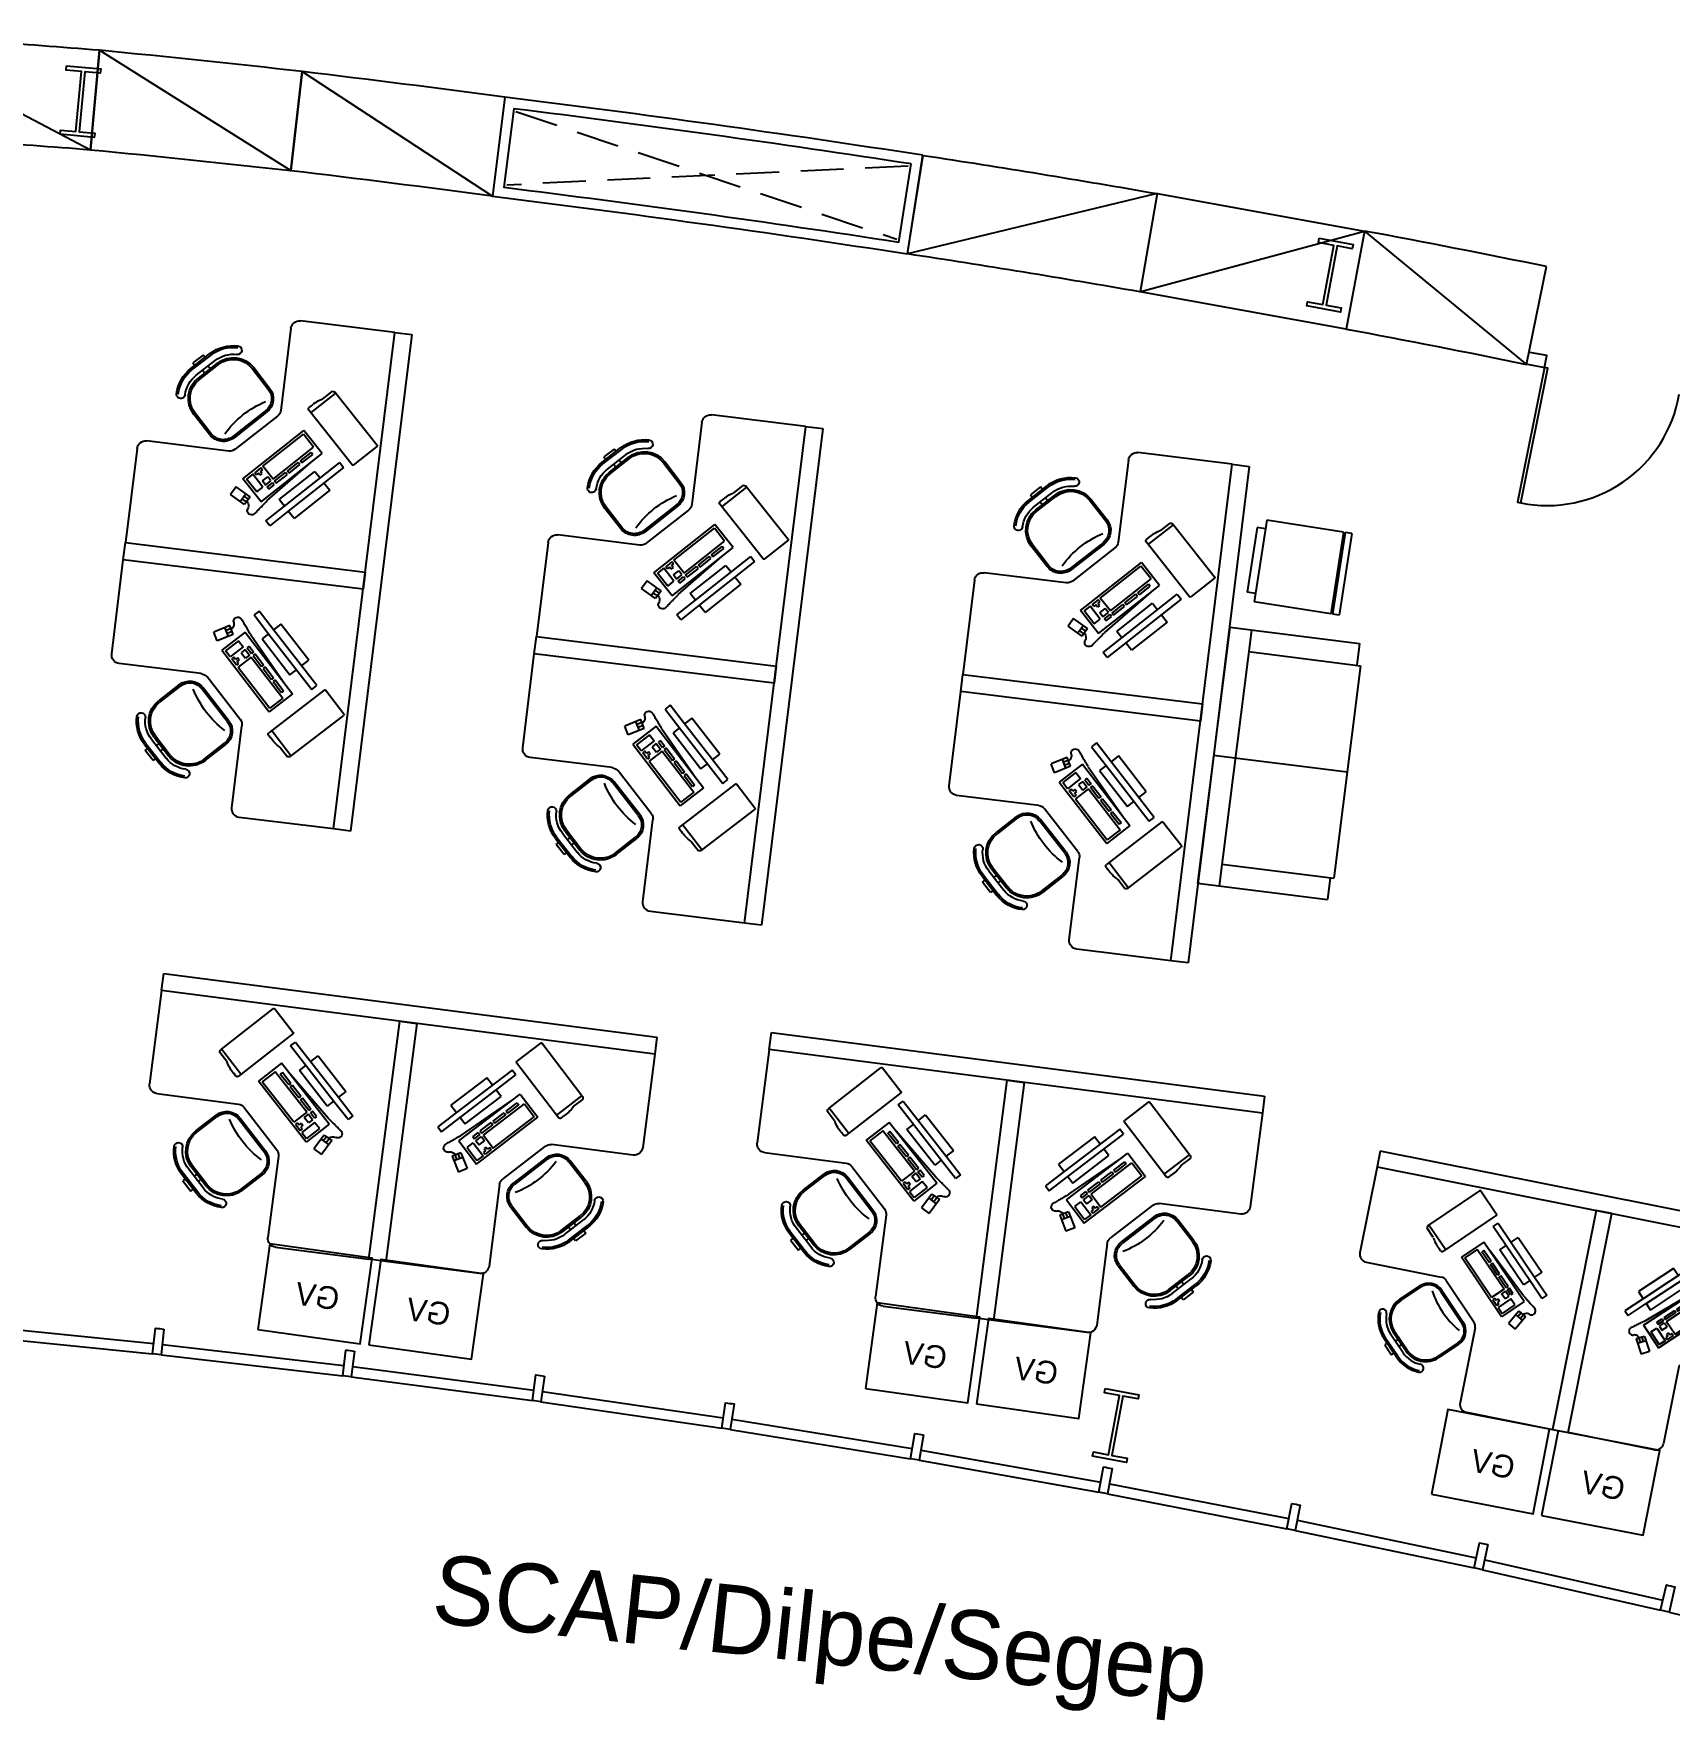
# Model space of a CAD drawing. Header units: millimetres. Extents: x 0 to 86.4, y -30.6 to 19.1.
# Drawn here: x 22.18 to 31.69, y -2.74 to 7.06 of the extents above; entities that cross this region are included whole.
import ezdxf

# ---------------------------------------------------------------- set-up
doc = ezdxf.new("R2010")
doc.units = ezdxf.units.MM
doc.linetypes.add('HIDDEN', pattern=[0.375, 0.25, -0.125])
for name, color, linetype in [('AR-ARMÁRIOS', 2, 'Continuous'), ('AR-DIV', 2, 'Continuous'), ('AR-ESQ', 2, 'Continuous'), ('AR-EST', 4, 'Continuous'), ('AR-MOB', 2, 'Continuous'), ('AR-PISO', 1, 'Continuous'), ('AR-PORTA', 2, 'Continuous'), ('AR-PRJ', 1, 'HIDDEN'), ('AR-TXT', 2, 'Continuous')]:
    doc.layers.add(name, color=color, linetype=linetype)
doc.styles.add('1-125', font='stylu.ttf', dxfattribs={"height": 0.2})

# ---------------------------------------------------------------- blocks, each defined once
blk = doc.blocks.new('estacao de trabalho 290 x 150')
at = {"color": 1}
for p, q in [((-0.6, 1.5), (-0.05, 1.5)), ((0.6, 1.5), (0.05, 1.5)), ((-0.65, 0.9707), (-0.65, 1.45)), ((0.65, 0.9707), (0.65, 1.45)), ((-1.0907, 1.2397), (-1.1897, 1.1407)), ((-1.0412, 1.1902), (-1.1402, 1.0912)), ((-1.0812, 1.1643), (-1.0954, 1.1784)), ((-0.7371, 1.0841), (-0.8432, 1.1902)), ((0.7371, 1.0841), (0.8432, 1.1902)), ((1.0412, 1.1902), (1.1402, 1.0912)), ((1.0812, 1.1643), (1.0954, 1.1784)), ((1.0907, 1.2397), (1.1897, 1.1407)), ((-1.1095, 1.136), (-1.1237, 1.1501)), ((1.1095, 1.136), (1.1237, 1.1501)), ((-1.1402, 0.8932), (-1.0341, 0.7871)), ((-0.9068, 0.7871), (-0.7371, 0.9568)), ((-0.8854, 0.7146), (-0.6646, 0.9354)), ((0.8854, 0.7146), (0.6646, 0.9354)), ((0.9068, 0.7871), (0.7371, 0.9568)), ((1.1402, 0.8932), (1.0341, 0.7871)), ((-0.5757, 0.7742), (-0.5437, 0.8059)), ((-0.5757, 0.7742), (-0.5437, 0.8059)), ((-0.5757, 0.7742), (-0.5437, 0.8059)), ((-0.5757, 0.7742), (-0.5437, 0.8059)), ((-0.5438, 0.7846), (-0.5331, 0.7952)), ((-0.5438, 0.7846), (-0.5331, 0.7952)), ((-0.5438, 0.7846), (-0.5331, 0.7952)), ((-0.5438, 0.7846), (-0.5331, 0.7952)), ((-0.5332, 0.774), (-0.5438, 0.7846)), ((-0.5332, 0.774), (-0.5438, 0.7846)), ((-0.5332, 0.774), (-0.5438, 0.7846)), ((-0.5332, 0.774), (-0.5438, 0.7846)), ((-0.5331, 0.7952), (-0.5437, 0.8059)), ((-0.5331, 0.7952), (-0.5437, 0.8059)), ((-0.5331, 0.7952), (-0.5437, 0.8059)), ((-0.5331, 0.7952), (-0.5437, 0.8059)), ((-0.533, 0.8164), (-0.501, 0.8481)), ((-0.533, 0.8164), (-0.501, 0.8481)), ((-0.533, 0.8164), (-0.501, 0.8481)), ((-0.533, 0.8164), (-0.501, 0.8481)), ((-0.4662, 0.7489), (-0.533, 0.8164)), ((-0.4662, 0.7489), (-0.533, 0.8164)), ((-0.4662, 0.7489), (-0.533, 0.8164)), ((-0.4662, 0.7489), (-0.533, 0.8164)), ((-0.4342, 0.7805), (-0.501, 0.8481)), ((-0.4342, 0.7805), (-0.501, 0.8481)), ((-0.4342, 0.7805), (-0.501, 0.8481)), ((-0.4342, 0.7805), (-0.501, 0.8481)), ((0.4342, 0.7805), (0.501, 0.8481)), ((0.4342, 0.7805), (0.501, 0.8481)), ((0.4342, 0.7805), (0.501, 0.8481)), ((0.4342, 0.7805), (0.501, 0.8481)), ((0.4662, 0.7489), (0.533, 0.8164)), ((0.4662, 0.7489), (0.533, 0.8164)), ((0.4662, 0.7489), (0.533, 0.8164)), ((0.4662, 0.7489), (0.533, 0.8164)), ((0.533, 0.8164), (0.501, 0.8481)), ((0.533, 0.8164), (0.501, 0.8481)), ((0.533, 0.8164), (0.501, 0.8481)), ((0.533, 0.8164), (0.501, 0.8481)), ((0.5331, 0.7952), (0.5437, 0.8059)), ((0.5331, 0.7952), (0.5437, 0.8059)), ((0.5331, 0.7952), (0.5437, 0.8059)), ((0.5331, 0.7952), (0.5437, 0.8059)), ((0.5438, 0.7846), (0.5331, 0.7952)), ((0.5438, 0.7846), (0.5331, 0.7952)), ((0.5438, 0.7846), (0.5331, 0.7952)), ((0.5438, 0.7846), (0.5331, 0.7952)), ((0.5332, 0.774), (0.5438, 0.7846)), ((0.5332, 0.774), (0.5438, 0.7846)), ((0.5332, 0.774), (0.5438, 0.7846)), ((0.5332, 0.774), (0.5438, 0.7846)), ((0.5757, 0.7742), (0.5437, 0.8059)), ((0.5757, 0.7742), (0.5437, 0.8059)), ((0.5757, 0.7742), (0.5437, 0.8059)), ((0.5757, 0.7742), (0.5437, 0.8059)), ((-1.4, 0.7), (-0.9207, 0.7)), ((-0.5863, 0.7637), (-0.7996, 0.5527)), ((-0.5863, 0.7637), (-0.7996, 0.5527)), ((-0.5863, 0.7637), (-0.7996, 0.5527)), ((-0.5863, 0.7637), (-0.7996, 0.5527)), ((-0.5195, 0.6961), (-0.7328, 0.4851)), ((-0.5195, 0.6961), (-0.7328, 0.4851)), ((-0.5195, 0.6961), (-0.7328, 0.4851)), ((-0.5195, 0.6961), (-0.7328, 0.4851)), ((-0.3919, 0.7138), (-0.6551, 0.4776)), ((-0.3919, 0.7138), (-0.6551, 0.4776)), ((-0.3919, 0.7138), (-0.6551, 0.4776)), ((-0.3919, 0.7138), (-0.6551, 0.4776)), ((-0.5195, 0.6961), (-0.5863, 0.7637)), ((-0.5195, 0.6961), (-0.5863, 0.7637)), ((-0.5195, 0.6961), (-0.5863, 0.7637)), ((-0.5195, 0.6961), (-0.5863, 0.7637)), ((-0.5651, 0.7635), (-0.5757, 0.7742)), ((-0.5651, 0.7635), (-0.5757, 0.7742)), ((-0.5651, 0.7635), (-0.5757, 0.7742)), ((-0.5651, 0.7635), (-0.5757, 0.7742)), ((-0.509, 0.6855), (-0.5658, 0.6292)), ((-0.509, 0.6855), (-0.5658, 0.6292)), ((-0.509, 0.6855), (-0.5658, 0.6292)), ((-0.509, 0.6855), (-0.5658, 0.6292)), ((-0.5651, 0.7635), (-0.5544, 0.7741)), ((-0.5651, 0.7635), (-0.5544, 0.7741)), ((-0.5651, 0.7635), (-0.5544, 0.7741)), ((-0.5651, 0.7635), (-0.5544, 0.7741)), ((-0.5439, 0.7634), (-0.5544, 0.7741)), ((-0.5439, 0.7634), (-0.5544, 0.7741)), ((-0.5439, 0.7634), (-0.5544, 0.7741)), ((-0.5439, 0.7634), (-0.5544, 0.7741)), ((-0.5439, 0.7634), (-0.5332, 0.774)), ((-0.5439, 0.7634), (-0.5332, 0.774)), ((-0.5439, 0.7634), (-0.5332, 0.774)), ((-0.5439, 0.7634), (-0.5332, 0.774)), ((-0.5015, 0.7561), (-0.5299, 0.728)), ((-0.5015, 0.7561), (-0.5299, 0.728)), ((-0.5015, 0.7561), (-0.5299, 0.728)), ((-0.5015, 0.7561), (-0.5299, 0.728)), ((-0.5088, 0.7067), (-0.5299, 0.728)), ((-0.5088, 0.7067), (-0.5299, 0.728)), ((-0.5088, 0.7067), (-0.5299, 0.728)), ((-0.5088, 0.7067), (-0.5299, 0.728)), ((-0.4984, 0.6748), (-0.509, 0.6855)), ((-0.4984, 0.6748), (-0.509, 0.6855)), ((-0.4984, 0.6748), (-0.509, 0.6855)), ((-0.4984, 0.6748), (-0.509, 0.6855)), ((-0.4804, 0.7348), (-0.5088, 0.7067)), ((-0.4804, 0.7348), (-0.5088, 0.7067)), ((-0.4804, 0.7348), (-0.5088, 0.7067)), ((-0.4804, 0.7348), (-0.5088, 0.7067)), ((-0.4804, 0.7348), (-0.5015, 0.7561)), ((-0.4804, 0.7348), (-0.5015, 0.7561)), ((-0.4804, 0.7348), (-0.5015, 0.7561)), ((-0.4804, 0.7348), (-0.5015, 0.7561)), ((-0.4699, 0.7241), (-0.4983, 0.696)), ((-0.4699, 0.7241), (-0.4983, 0.696)), ((-0.4699, 0.7241), (-0.4983, 0.696)), ((-0.4699, 0.7241), (-0.4983, 0.696)), ((-0.4877, 0.6853), (-0.4983, 0.696)), ((-0.4877, 0.6853), (-0.4983, 0.696)), ((-0.4877, 0.6853), (-0.4983, 0.696)), ((-0.4877, 0.6853), (-0.4983, 0.696)), ((-0.4593, 0.7135), (-0.4877, 0.6853)), ((-0.4593, 0.7135), (-0.4877, 0.6853)), ((-0.4593, 0.7135), (-0.4877, 0.6853)), ((-0.4593, 0.7135), (-0.4877, 0.6853)), ((-0.4593, 0.7135), (-0.4699, 0.7241)), ((-0.4593, 0.7135), (-0.4699, 0.7241)), ((-0.4593, 0.7135), (-0.4699, 0.7241)), ((-0.4593, 0.7135), (-0.4699, 0.7241)), ((-0.4342, 0.7805), (-0.4662, 0.7489)), ((-0.4342, 0.7805), (-0.4662, 0.7489)), ((-0.4342, 0.7805), (-0.4662, 0.7489)), ((-0.4342, 0.7805), (-0.4662, 0.7489)), ((0.3919, 0.7138), (0.6551, 0.4776)), ((0.3919, 0.7138), (0.6551, 0.4776)), ((0.3919, 0.7138), (0.6551, 0.4776)), ((0.3919, 0.7138), (0.6551, 0.4776)), ((0.4342, 0.7805), (0.4662, 0.7489)), ((0.4342, 0.7805), (0.4662, 0.7489)), ((0.4342, 0.7805), (0.4662, 0.7489)), ((0.4342, 0.7805), (0.4662, 0.7489)), ((0.4593, 0.7135), (0.4699, 0.7241)), ((0.4593, 0.7135), (0.4699, 0.7241)), ((0.4593, 0.7135), (0.4699, 0.7241)), ((0.4593, 0.7135), (0.4699, 0.7241)), ((0.4593, 0.7135), (0.4877, 0.6853)), ((0.4593, 0.7135), (0.4877, 0.6853)), ((0.4593, 0.7135), (0.4877, 0.6853)), ((0.4593, 0.7135), (0.4877, 0.6853)), ((0.4699, 0.7241), (0.4983, 0.696)), ((0.4699, 0.7241), (0.4983, 0.696)), ((0.4699, 0.7241), (0.4983, 0.696)), ((0.4699, 0.7241), (0.4983, 0.696)), ((0.4804, 0.7348), (0.5015, 0.7561)), ((0.4804, 0.7348), (0.5015, 0.7561)), ((0.4804, 0.7348), (0.5015, 0.7561)), ((0.4804, 0.7348), (0.5015, 0.7561)), ((0.4804, 0.7348), (0.5088, 0.7067)), ((0.4804, 0.7348), (0.5088, 0.7067)), ((0.4804, 0.7348), (0.5088, 0.7067)), ((0.4804, 0.7348), (0.5088, 0.7067)), ((0.4877, 0.6853), (0.4983, 0.696)), ((0.4877, 0.6853), (0.4983, 0.696)), ((0.4877, 0.6853), (0.4983, 0.696)), ((0.4877, 0.6853), (0.4983, 0.696)), ((0.4984, 0.6748), (0.509, 0.6855)), ((0.4984, 0.6748), (0.509, 0.6855)), ((0.4984, 0.6748), (0.509, 0.6855)), ((0.4984, 0.6748), (0.509, 0.6855)), ((0.5015, 0.7561), (0.5299, 0.728)), ((0.5015, 0.7561), (0.5299, 0.728)), ((0.5015, 0.7561), (0.5299, 0.728)), ((0.5015, 0.7561), (0.5299, 0.728)), ((0.5088, 0.7067), (0.5299, 0.728)), ((0.5088, 0.7067), (0.5299, 0.728)), ((0.5088, 0.7067), (0.5299, 0.728)), ((0.5088, 0.7067), (0.5299, 0.728)), ((0.509, 0.6855), (0.5658, 0.6292)), ((0.509, 0.6855), (0.5658, 0.6292)), ((0.509, 0.6855), (0.5658, 0.6292)), ((0.509, 0.6855), (0.5658, 0.6292)), ((0.5195, 0.6961), (0.5863, 0.7637)), ((0.5195, 0.6961), (0.5863, 0.7637)), ((0.5195, 0.6961), (0.5863, 0.7637)), ((0.5195, 0.6961), (0.5863, 0.7637)), ((0.5195, 0.6961), (0.7328, 0.4851)), ((0.5195, 0.6961), (0.7328, 0.4851)), ((0.5195, 0.6961), (0.7328, 0.4851)), ((0.5195, 0.6961), (0.7328, 0.4851)), ((0.5439, 0.7634), (0.5332, 0.774)), ((0.5439, 0.7634), (0.5332, 0.774)), ((0.5439, 0.7634), (0.5332, 0.774)), ((0.5439, 0.7634), (0.5332, 0.774)), ((0.5439, 0.7634), (0.5544, 0.7741)), ((0.5439, 0.7634), (0.5544, 0.7741)), ((0.5439, 0.7634), (0.5544, 0.7741)), ((0.5439, 0.7634), (0.5544, 0.7741)), ((0.5651, 0.7635), (0.5544, 0.7741)), ((0.5651, 0.7635), (0.5544, 0.7741)), ((0.5651, 0.7635), (0.5544, 0.7741)), ((0.5651, 0.7635), (0.5544, 0.7741)), ((0.5651, 0.7635), (0.5757, 0.7742)), ((0.5651, 0.7635), (0.5757, 0.7742)), ((0.5651, 0.7635), (0.5757, 0.7742)), ((0.5651, 0.7635), (0.5757, 0.7742)), ((0.5863, 0.7637), (0.7996, 0.5527)), ((0.5863, 0.7637), (0.7996, 0.5527)), ((0.5863, 0.7637), (0.7996, 0.5527)), ((0.5863, 0.7637), (0.7996, 0.5527)), ((1.4, 0.7), (0.9207, 0.7)), ((-1.45, 0.1), (-1.45, 0.65)), ((-0.5765, 0.6186), (-0.6334, 0.5624)), ((-0.5765, 0.6186), (-0.6334, 0.5624)), ((-0.5765, 0.6186), (-0.6334, 0.5624)), ((-0.5765, 0.6186), (-0.6334, 0.5624)), ((-0.5659, 0.608), (-0.6228, 0.5517)), ((-0.5659, 0.608), (-0.6228, 0.5517)), ((-0.5659, 0.608), (-0.6228, 0.5517)), ((-0.5659, 0.608), (-0.6228, 0.5517)), ((-0.4061, 0.6457), (-0.5935, 0.4602)), ((-0.5659, 0.608), (-0.5765, 0.6186)), ((-0.5659, 0.608), (-0.5765, 0.6186)), ((-0.5659, 0.608), (-0.5765, 0.6186)), ((-0.5659, 0.608), (-0.5765, 0.6186)), ((-0.5553, 0.6185), (-0.5658, 0.6292)), ((-0.5553, 0.6185), (-0.5658, 0.6292)), ((-0.5553, 0.6185), (-0.5658, 0.6292)), ((-0.5553, 0.6185), (-0.5658, 0.6292)), ((-0.4984, 0.6748), (-0.5553, 0.6185)), ((-0.4984, 0.6748), (-0.5553, 0.6185)), ((-0.4984, 0.6748), (-0.5553, 0.6185)), ((-0.4984, 0.6748), (-0.5553, 0.6185)), ((-0.3724, 0.6116), (-0.4061, 0.6457)), ((0.3724, 0.6116), (0.4061, 0.6457)), ((0.4061, 0.6457), (0.5935, 0.4602)), ((0.4984, 0.6748), (0.5553, 0.6185)), ((0.4984, 0.6748), (0.5553, 0.6185)), ((0.4984, 0.6748), (0.5553, 0.6185)), ((0.4984, 0.6748), (0.5553, 0.6185)), ((0.5553, 0.6185), (0.5658, 0.6292)), ((0.5553, 0.6185), (0.5658, 0.6292)), ((0.5553, 0.6185), (0.5658, 0.6292)), ((0.5553, 0.6185), (0.5658, 0.6292)), ((0.5659, 0.608), (0.5765, 0.6186)), ((0.5659, 0.608), (0.5765, 0.6186)), ((0.5659, 0.608), (0.5765, 0.6186)), ((0.5659, 0.608), (0.5765, 0.6186)), ((0.5659, 0.608), (0.6228, 0.5517)), ((0.5659, 0.608), (0.6228, 0.5517)), ((0.5659, 0.608), (0.6228, 0.5517)), ((0.5659, 0.608), (0.6228, 0.5517)), ((0.5765, 0.6186), (0.6334, 0.5624)), ((0.5765, 0.6186), (0.6334, 0.5624)), ((0.5765, 0.6186), (0.6334, 0.5624)), ((0.5765, 0.6186), (0.6334, 0.5624)), ((1.45, 0.1), (1.45, 0.65)), ((-0.7328, 0.4851), (-0.7996, 0.5527)), ((-0.7328, 0.4851), (-0.7996, 0.5527)), ((-0.7328, 0.4851), (-0.7996, 0.5527)), ((-0.7328, 0.4851), (-0.7996, 0.5527)), ((-0.644, 0.5518), (-0.7009, 0.4956)), ((-0.644, 0.5518), (-0.7009, 0.4956)), ((-0.644, 0.5518), (-0.7009, 0.4956)), ((-0.644, 0.5518), (-0.7009, 0.4956)), ((-0.6903, 0.4849), (-0.7009, 0.4956)), ((-0.6903, 0.4849), (-0.7009, 0.4956)), ((-0.6903, 0.4849), (-0.7009, 0.4956)), ((-0.6903, 0.4849), (-0.7009, 0.4956)), ((-0.6335, 0.5412), (-0.6903, 0.4849)), ((-0.6335, 0.5412), (-0.6903, 0.4849)), ((-0.6335, 0.5412), (-0.6903, 0.4849)), ((-0.6335, 0.5412), (-0.6903, 0.4849)), ((-0.6335, 0.5412), (-0.644, 0.5518)), ((-0.6335, 0.5412), (-0.644, 0.5518)), ((-0.6335, 0.5412), (-0.644, 0.5518)), ((-0.6335, 0.5412), (-0.644, 0.5518)), ((-0.6228, 0.5517), (-0.6334, 0.5624)), ((-0.6228, 0.5517), (-0.6334, 0.5624)), ((-0.6228, 0.5517), (-0.6334, 0.5624)), ((-0.6228, 0.5517), (-0.6334, 0.5624)), ((-0.4963, 0.362), (-0.3089, 0.5474)), ((-0.3089, 0.5474), (-0.3469, 0.5858)), ((0.3089, 0.5474), (0.3469, 0.5858)), ((0.4963, 0.362), (0.3089, 0.5474)), ((0.6228, 0.5517), (0.6334, 0.5624)), ((0.6228, 0.5517), (0.6334, 0.5624)), ((0.6228, 0.5517), (0.6334, 0.5624)), ((0.6228, 0.5517), (0.6334, 0.5624)), ((0.6335, 0.5412), (0.644, 0.5518)), ((0.6335, 0.5412), (0.644, 0.5518)), ((0.6335, 0.5412), (0.644, 0.5518)), ((0.6335, 0.5412), (0.644, 0.5518)), ((0.6335, 0.5412), (0.6903, 0.4849)), ((0.6335, 0.5412), (0.6903, 0.4849)), ((0.6335, 0.5412), (0.6903, 0.4849)), ((0.6335, 0.5412), (0.6903, 0.4849)), ((0.644, 0.5518), (0.7009, 0.4956)), ((0.644, 0.5518), (0.7009, 0.4956)), ((0.644, 0.5518), (0.7009, 0.4956)), ((0.644, 0.5518), (0.7009, 0.4956)), ((0.6903, 0.4849), (0.7009, 0.4956)), ((0.6903, 0.4849), (0.7009, 0.4956)), ((0.6903, 0.4849), (0.7009, 0.4956)), ((0.6903, 0.4849), (0.7009, 0.4956)), ((0.7328, 0.4851), (0.7996, 0.5527)), ((0.7328, 0.4851), (0.7996, 0.5527)), ((0.7328, 0.4851), (0.7996, 0.5527)), ((0.7328, 0.4851), (0.7996, 0.5527)), ((-0.5935, 0.4602), (-0.5598, 0.4262)), ((-0.5342, 0.4004), (-0.4963, 0.362)), ((0.5342, 0.4004), (0.4963, 0.362)), ((0.5935, 0.4602), (0.5598, 0.4262))]:
    blk.add_line(p, q, dxfattribs=at)
at = {"color": 2}
for p, q in [((0.05, 1.5), (-0.05, 1.5)), ((-0.05, 1.5), (-0.05, 0.1)), ((0.05, 0.1), (0.05, 1.5)), ((-1.0978, 1.2468), (-1.1968, 1.1478)), ((-1.184, 1.1862), (-1.1313, 1.239)), ((-1.1711, 1.1734), (-1.184, 1.1862)), ((-1.0624, 1.2114), (-1.1614, 1.1124)), ((-1.0483, 1.1973), (-1.1473, 1.0983)), ((-1.1313, 1.239), (-1.1184, 1.2261)), ((-0.7301, 1.0912), (-0.8361, 1.1973)), ((0.7301, 1.0912), (0.8361, 1.1973)), ((1.0483, 1.1973), (1.1473, 1.0983)), ((1.0624, 1.2114), (1.1614, 1.1124)), ((1.0978, 1.2468), (1.1968, 1.1478)), ((1.1313, 1.239), (1.1184, 1.2261)), ((1.184, 1.1862), (1.1313, 1.239)), ((1.1711, 1.1734), (1.184, 1.1862)), ((-1.1473, 0.8861), (-1.0412, 0.7801)), ((-0.8998, 0.7801), (-0.7301, 0.9498)), ((-0.4502, 0.9025), (-0.402, 0.929)), ((-0.4502, 0.9025), (-0.402, 0.929)), ((-0.4502, 0.9025), (-0.402, 0.929)), ((-0.4502, 0.9025), (-0.402, 0.929)), ((-0.4021, 0.8149), (-0.4502, 0.9025)), ((-0.4021, 0.8149), (-0.4502, 0.9025)), ((-0.4021, 0.8149), (-0.4502, 0.9025)), ((-0.4021, 0.8149), (-0.4502, 0.9025)), ((-0.3538, 0.8413), (-0.402, 0.929)), ((-0.3538, 0.8413), (-0.402, 0.929)), ((-0.3538, 0.8413), (-0.402, 0.929)), ((-0.3538, 0.8413), (-0.402, 0.929)), ((0.3538, 0.8413), (0.402, 0.929)), ((0.3538, 0.8413), (0.402, 0.929)), ((0.3538, 0.8413), (0.402, 0.929)), ((0.3538, 0.8413), (0.402, 0.929)), ((0.4502, 0.9025), (0.402, 0.929)), ((0.4502, 0.9025), (0.402, 0.929)), ((0.4502, 0.9025), (0.402, 0.929)), ((0.4502, 0.9025), (0.402, 0.929)), ((0.4021, 0.8149), (0.4502, 0.9025)), ((0.4021, 0.8149), (0.4502, 0.9025)), ((0.4021, 0.8149), (0.4502, 0.9025)), ((0.4021, 0.8149), (0.4502, 0.9025)), ((0.8998, 0.7801), (0.7301, 0.9498)), ((1.1473, 0.8861), (1.0412, 0.7801)), ((-0.5009, 0.8693), (-0.8208, 0.5528)), ((-0.5009, 0.8693), (-0.8208, 0.5528)), ((-0.5009, 0.8693), (-0.8208, 0.5528)), ((-0.5009, 0.8693), (-0.8208, 0.5528)), ((-0.3813, 0.7484), (-0.5009, 0.8693)), ((-0.3813, 0.7484), (-0.5009, 0.8693)), ((-0.3813, 0.7484), (-0.5009, 0.8693)), ((-0.3813, 0.7484), (-0.5009, 0.8693)), ((-0.4165, 0.8412), (-0.3683, 0.8676)), ((-0.4165, 0.8412), (-0.3683, 0.8676)), ((-0.4165, 0.8412), (-0.3683, 0.8676)), ((-0.4165, 0.8412), (-0.3683, 0.8676)), ((-0.4021, 0.8149), (-0.3538, 0.8413)), ((-0.4021, 0.8149), (-0.3538, 0.8413)), ((-0.4021, 0.8149), (-0.3538, 0.8413)), ((-0.4021, 0.8149), (-0.3538, 0.8413)), ((-0.3863, 0.8235), (-0.4007, 0.8498)), ((-0.3863, 0.8235), (-0.4007, 0.8498)), ((-0.3863, 0.8235), (-0.4007, 0.8498)), ((-0.3863, 0.8235), (-0.4007, 0.8498)), ((-0.3696, 0.8327), (-0.3841, 0.859)), ((-0.3696, 0.8327), (-0.3841, 0.859)), ((-0.3696, 0.8327), (-0.3841, 0.859)), ((-0.3696, 0.8327), (-0.3841, 0.859)), ((0.4021, 0.8149), (0.3538, 0.8413)), ((0.4021, 0.8149), (0.3538, 0.8413)), ((0.4021, 0.8149), (0.3538, 0.8413)), ((0.4021, 0.8149), (0.3538, 0.8413)), ((0.4165, 0.8412), (0.3683, 0.8676)), ((0.4165, 0.8412), (0.3683, 0.8676)), ((0.4165, 0.8412), (0.3683, 0.8676)), ((0.4165, 0.8412), (0.3683, 0.8676)), ((0.3696, 0.8327), (0.3841, 0.859)), ((0.3696, 0.8327), (0.3841, 0.859)), ((0.3696, 0.8327), (0.3841, 0.859)), ((0.3696, 0.8327), (0.3841, 0.859)), ((0.3813, 0.7484), (0.5009, 0.8693)), ((0.3813, 0.7484), (0.5009, 0.8693)), ((0.3813, 0.7484), (0.5009, 0.8693)), ((0.3813, 0.7484), (0.5009, 0.8693)), ((0.3863, 0.8235), (0.4007, 0.8498)), ((0.3863, 0.8235), (0.4007, 0.8498)), ((0.3863, 0.8235), (0.4007, 0.8498)), ((0.3863, 0.8235), (0.4007, 0.8498)), ((0.5009, 0.8693), (0.8208, 0.5528)), ((0.5009, 0.8693), (0.8208, 0.5528)), ((0.5009, 0.8693), (0.8208, 0.5528)), ((0.5009, 0.8693), (0.8208, 0.5528)), ((-0.3813, 0.7484), (-0.7012, 0.4319)), ((-0.3813, 0.7484), (-0.7012, 0.4319)), ((-0.3813, 0.7484), (-0.7012, 0.4319)), ((-0.3813, 0.7484), (-0.7012, 0.4319)), ((-0.2752, 0.7078), (-0.3724, 0.6116)), ((-0.2496, 0.6819), (-0.2752, 0.7078)), ((0.2496, 0.6819), (0.2752, 0.7078)), ((0.2752, 0.7078), (0.3724, 0.6116)), ((0.3813, 0.7484), (0.7012, 0.4319)), ((0.3813, 0.7484), (0.7012, 0.4319)), ((0.3813, 0.7484), (0.7012, 0.4319)), ((0.3813, 0.7484), (0.7012, 0.4319)), ((-0.3724, 0.6116), (-0.6629, 0.3242)), ((-0.3469, 0.5858), (-0.2496, 0.6819)), ((0.3469, 0.5858), (0.2496, 0.6819)), ((0.3724, 0.6116), (0.6629, 0.3242)), ((-0.9282, 0.5254), (-1.0597, 0.3953)), ((-0.9564, 0.5397), (-0.9691, 0.5271)), ((-0.6574, 0.2517), (-0.9422, 0.5396)), ((-0.7012, 0.4319), (-0.8208, 0.5528)), ((-0.7012, 0.4319), (-0.8208, 0.5528)), ((-0.7012, 0.4319), (-0.8208, 0.5528)), ((-0.7012, 0.4319), (-0.8208, 0.5528)), ((-0.6373, 0.2984), (-0.3469, 0.5858)), ((0.6373, 0.2984), (0.3469, 0.5858)), ((0.6574, 0.2517), (0.9422, 0.5396)), ((0.7012, 0.4319), (0.8208, 0.5528)), ((0.7012, 0.4319), (0.8208, 0.5528)), ((0.7012, 0.4319), (0.8208, 0.5528)), ((0.7012, 0.4319), (0.8208, 0.5528)), ((0.9282, 0.5254), (1.0597, 0.3953)), ((0.9564, 0.5397), (0.9691, 0.5271)), ((-1.0206, 0.462), (-1.0673, 0.4157)), ((-1.0597, 0.3953), (-0.7889, 0.1216)), ((1.0597, 0.3953), (0.7889, 0.1216)), ((1.0206, 0.462), (1.0673, 0.4157)), ((-0.6629, 0.3242), (-0.6373, 0.2984)), ((0.6629, 0.3242), (0.6373, 0.2984)), ((-0.7818, 0.1215), (-0.6574, 0.2446)), ((0.7818, 0.1215), (0.6574, 0.2446)), ((1.45, 0.1), (-1.45, 0.1)), ((-1.45, 0.1), (-1.45, 0)), ((1.45, 0), (1.45, 0.1)), ((-1.45, 0), (1.45, 0))]:
    blk.add_line(p, q, dxfattribs=at)
blk.add_line((-0.05, 0.1), (0.05, 0.1))
at = {"color": 1}
for centre, radius, start, end in [((-0.6, 1.45), 0.05, 90, 180), ((0.6, 1.45), 0.05, 0, 90), ((-0.9422, 1.0912), 0.21, 90, 135), ((0.9422, 1.0912), 0.21, 45, 90), ((-0.9422, 1.0912), 0.14, 45, 135), ((0.9422, 1.0912), 0.14, 45, 135), ((-1.0412, 0.9922), 0.21, 135, 180), ((-1.0412, 0.9922), 0.14, 135, 225), ((-0.8008, 1.0205), 0.09, 315, 45), ((0.8008, 1.0205), 0.09, 135, 225), ((1.0412, 0.9922), 0.14, 315, 45), ((1.0412, 0.9922), 0.21, 360, 45), ((-0.4799, 0.52), 0.5534, 118.69112, 150.24909), ((0.4799, 0.52), 0.5534, 29.75091, 61.30888), ((-0.7, 0.9707), 0.05, 315, 0), ((0.7, 0.9707), 0.05, 180, 225), ((-0.9705, 0.8508), 0.09, 225, 315), ((-0.3379, 0.8725), 0.0556, 229.50324, 243.8084), ((-0.3379, 0.8725), 0.0556, 229.50324, 243.8084), ((-0.3379, 0.8725), 0.0556, 229.50324, 243.8084), ((-0.3379, 0.8725), 0.0556, 229.50324, 243.8084), ((-0.3422, 0.8639), 0.046, 243.8084, 266.69108), ((-0.3422, 0.8639), 0.046, 243.8084, 266.69108), ((-0.3422, 0.8639), 0.046, 243.8084, 266.69108), ((-0.3422, 0.8639), 0.046, 243.8084, 266.69108), ((-0.343, 0.8487), 0.0308, 266.69108, 293.11562), ((-0.343, 0.8487), 0.0308, 266.69108, 293.11562), ((-0.343, 0.8487), 0.0308, 266.69108, 293.11562), ((-0.343, 0.8487), 0.0308, 266.69108, 293.11562), ((-0.3231, 0.8019), 0.0201, 80.28695, 113.11562), ((-0.3231, 0.8019), 0.0201, 80.28695, 113.11562), ((-0.3231, 0.8019), 0.0201, 80.28695, 113.11562), ((-0.3231, 0.8019), 0.0201, 80.28695, 113.11562), ((-0.3243, 0.7944), 0.0277, 47.56113, 80.28695), ((-0.3243, 0.7944), 0.0277, 47.56113, 80.28695), ((-0.3243, 0.7944), 0.0277, 47.56113, 80.28695), ((-0.3243, 0.7944), 0.0277, 47.56113, 80.28695), ((-0.3215, 0.7945), 0.0218, 307.25889, 341.2358), ((-0.3215, 0.7945), 0.0218, 307.25889, 341.2358), ((-0.3215, 0.7945), 0.0218, 307.25889, 341.2358), ((-0.3215, 0.7945), 0.0218, 307.25889, 341.2358), ((-0.3189, 0.8004), 0.0197, 8.502, 47.56113), ((-0.3189, 0.8004), 0.0197, 8.502, 47.56113), ((-0.3189, 0.8004), 0.0197, 8.502, 47.56113), ((-0.3189, 0.8004), 0.0197, 8.502, 47.56113), ((-0.3326, 0.7983), 0.0335, 341.2358, 8.502), ((-0.3326, 0.7983), 0.0335, 341.2358, 8.502), ((-0.3326, 0.7983), 0.0335, 341.2358, 8.502), ((-0.3326, 0.7983), 0.0335, 341.2358, 8.502), ((0.3326, 0.7983), 0.0335, 171.498, 198.7642), ((0.3326, 0.7983), 0.0335, 171.498, 198.7642), ((0.3326, 0.7983), 0.0335, 171.498, 198.7642), ((0.3326, 0.7983), 0.0335, 171.498, 198.7642), ((0.3189, 0.8004), 0.0197, 132.43887, 171.498), ((0.3189, 0.8004), 0.0197, 132.43887, 171.498), ((0.3189, 0.8004), 0.0197, 132.43887, 171.498), ((0.3189, 0.8004), 0.0197, 132.43887, 171.498), ((0.3215, 0.7945), 0.0218, 198.7642, 232.74111), ((0.3215, 0.7945), 0.0218, 198.7642, 232.74111), ((0.3215, 0.7945), 0.0218, 198.7642, 232.74111), ((0.3215, 0.7945), 0.0218, 198.7642, 232.74111), ((0.3243, 0.7944), 0.0277, 99.71305, 132.43887), ((0.3243, 0.7944), 0.0277, 99.71305, 132.43887), ((0.3243, 0.7944), 0.0277, 99.71305, 132.43887), ((0.3243, 0.7944), 0.0277, 99.71305, 132.43887), ((0.3231, 0.8019), 0.0201, 66.88438, 99.71305), ((0.3231, 0.8019), 0.0201, 66.88438, 99.71305), ((0.3231, 0.8019), 0.0201, 66.88438, 99.71305), ((0.3231, 0.8019), 0.0201, 66.88438, 99.71305), ((0.343, 0.8487), 0.0308, 246.88438, 273.30892), ((0.343, 0.8487), 0.0308, 246.88438, 273.30892), ((0.343, 0.8487), 0.0308, 246.88438, 273.30892), ((0.343, 0.8487), 0.0308, 246.88438, 273.30892), ((0.3422, 0.8639), 0.046, 273.30892, 296.1916), ((0.3422, 0.8639), 0.046, 273.30892, 296.1916), ((0.3422, 0.8639), 0.046, 273.30892, 296.1916), ((0.3422, 0.8639), 0.046, 273.30892, 296.1916), ((0.3379, 0.8725), 0.0556, 296.1916, 310.49676), ((0.3379, 0.8725), 0.0556, 296.1916, 310.49676), ((0.3379, 0.8725), 0.0556, 296.1916, 310.49676), ((0.3379, 0.8725), 0.0556, 296.1916, 310.49676), ((0.9705, 0.8508), 0.09, 225, 315), ((-1.4, 0.65), 0.05, 90, 180), ((-0.9207, 0.75), 0.05, 270, 315), ((11.8542, -15.3202), 20.1755, 127.27228, 127.37096), ((11.8542, -15.3202), 20.1755, 127.27228, 127.37096), ((11.8542, -15.3202), 20.1755, 127.27228, 127.37096), ((11.8542, -15.3202), 20.1755, 127.27228, 127.37096), ((7.9858, -10.2372), 13.788, 127.1529, 127.27228), ((7.9858, -10.2372), 13.788, 127.1529, 127.27228), ((7.9858, -10.2372), 13.788, 127.1529, 127.27228), ((7.9858, -10.2372), 13.788, 127.1529, 127.27228), ((7.1277, -9.1047), 12.3671, 127.02833, 127.1529), ((7.1277, -9.1047), 12.3671, 127.02833, 127.1529), ((7.1277, -9.1047), 12.3671, 127.02833, 127.1529), ((7.1277, -9.1047), 12.3671, 127.02833, 127.1529), ((-2.494, 3.6506), 3.6102, 307.02833, 307.25889), ((-2.494, 3.6506), 3.6102, 307.02833, 307.25889), ((-2.494, 3.6506), 3.6102, 307.02833, 307.25889), ((-2.494, 3.6506), 3.6102, 307.02833, 307.25889), ((2.494, 3.6506), 3.6102, 232.74111, 232.97167), ((2.494, 3.6506), 3.6102, 232.74111, 232.97167), ((2.494, 3.6506), 3.6102, 232.74111, 232.97167), ((2.494, 3.6506), 3.6102, 232.74111, 232.97167), ((-7.1277, -9.1047), 12.3671, 52.8471, 52.97167), ((-7.1277, -9.1047), 12.3671, 52.8471, 52.97167), ((-7.1277, -9.1047), 12.3671, 52.8471, 52.97167), ((-7.1277, -9.1047), 12.3671, 52.8471, 52.97167), ((-7.9858, -10.2372), 13.788, 52.72772, 52.8471), ((-7.9858, -10.2372), 13.788, 52.72772, 52.8471), ((-7.9858, -10.2372), 13.788, 52.72772, 52.8471), ((-7.9858, -10.2372), 13.788, 52.72772, 52.8471), ((-11.8542, -15.3202), 20.1755, 52.62904, 52.72772), ((-11.8542, -15.3202), 20.1755, 52.62904, 52.72772), ((-11.8542, -15.3202), 20.1755, 52.62904, 52.72772), ((-11.8542, -15.3202), 20.1755, 52.62904, 52.72772), ((0.9207, 0.75), 0.05, 225, 270), ((1.4, 0.65), 0.05, 0, 90)]:
    blk.add_arc(centre, radius, start, end, dxfattribs=at)
at = {"color": 2}
for centre, radius, start, end in [((-0.9422, 1.0912), 0.22, 90, 135), ((-0.9422, 1.2862), 0.025, 270, 90), ((0.9422, 1.2862), 0.025, 90, 270), ((0.9422, 1.0912), 0.22, 45, 90), ((-0.9422, 1.0912), 0.17, 90, 135), ((-0.9422, 1.0912), 0.15, 45, 135), ((0.9422, 1.0912), 0.15, 45, 135), ((0.9422, 1.0912), 0.17, 45, 90), ((-1.0412, 0.9922), 0.22, 135, 180), ((-1.0412, 0.9922), 0.17, 135, 180), ((-1.0412, 0.9922), 0.15, 135, 225), ((-0.8008, 1.0205), 0.1, 315, 45), ((0.8008, 1.0205), 0.1, 135, 225), ((1.0412, 0.9922), 0.15, 315, 45), ((1.0412, 0.9922), 0.17, 360, 45), ((1.0412, 0.9922), 0.22, 360, 45), ((-1.2362, 0.9922), 0.025, 180, 0), ((1.2362, 0.9922), 0.025, 180, 360), ((-0.9705, 0.8508), 0.1, 225, 315), ((0.9705, 0.8508), 0.1, 225, 315), ((-0.8294, 0.3657), 0.2135, 130.85769, 151.59113), ((-0.9493, 0.5326), 0.01, 44.69567, 134.69567), ((0.9493, 0.5326), 0.01, 45.30433, 135.30433), ((0.8294, 0.3657), 0.2135, 28.40887, 49.14231), ((-1.0458, 0.4121), 0.0219, 170.49468, 230.47129), ((-1.0312, 0.4726), 0.015, 314.69567, 338.89662), ((1.0312, 0.4726), 0.015, 201.10338, 225.30433), ((1.0458, 0.4121), 0.0219, 309.52871, 9.50532), ((-0.6609, 0.2482), 0.005, 314.69567, 44.69567), ((0.6609, 0.2482), 0.005, 135.30433, 225.30433), ((-0.7853, 0.1251), 0.005, 224.69567, 314.69567), ((0.7853, 0.1251), 0.005, 225.30433, 315.30433)]:
    blk.add_arc(centre, radius, start, end, dxfattribs=at)
blk = doc.blocks.new('sofa 2 lugares')
at = {"color": 2}
for p, q in [((-0.886, 0), (-0.886, -0.9)), ((0.886, 0), (-0.886, 0)), ((0.886, 0), (0.886, -0.9)), ((-0.736, -0.9), (-0.886, -0.9)), ((0.736, -0.925), (-0.736, -0.925)), ((0.886, -0.9), (0.736, -0.9))]:
    blk.add_line(p, q, dxfattribs=at)
at = {"color": 1}
for p, q in [((-0.002, -0.925), (-0.002, 0)), ((0.886, -0.15), (-0.886, -0.15)), ((-0.736, -0.15), (-0.736, -0.925)), ((0.736, -0.15), (0.736, -0.925))]:
    blk.add_line(p, q, dxfattribs=at)
blk = doc.blocks.new('gaveteiro')
at = {"color": 2}
blk.add_lwpolyline([(0.3, 0), (-0.3, 0), (-0.3, 0.5), (0.3, 0.5)], close=True, dxfattribs=at)
blk.add_text('GV', height=0.13125, dxfattribs=at).set_placement((-0.1427, 0.173))
blk = doc.blocks.new('geladeira')
at = {"color": 2}
for p, q in [((0.05, -0.24), (0.05, 0.24)), ((0.5, 0.24), (0.05, 0.24)), ((0.55, 0.24), (0.51, 0.24)), ((0.55, -0.24), (0.55, 0.24)), ((0.5, -0.24), (0.05, -0.24)), ((0.55, -0.24), (0.51, -0.24))]:
    blk.add_line(p, q, dxfattribs=at)
at = {"color": 1}
for p, q in [((0.5, -0.24), (0.5, 0.24)), ((0.51, -0.24), (0.51, 0.24)), ((0, -0.19), (0, 0.19)), ((0.05, 0.19), (0, 0.19)), ((0.05, -0.19), (0, -0.19))]:
    blk.add_line(p, q, dxfattribs=at)

msp = doc.modelspace()

# ---------------------------------------------------------------- linework, layer by layer
at = {"layer": 'AR-ARMÁRIOS'}
msp.add_line((23.7439, 6.8378), (23.6772, 6.2617), dxfattribs=at)
at = {"layer": 'AR-ARMÁRIOS', "color": 1}
msp.add_line((23.7439, 6.8378), (24.8491, 6.113), dxfattribs=at)
at = {"layer": 'AR-ARMÁRIOS'}
for points in [[(22.5647, 6.9614, 0.003284), (21.2304, 7.0576), (21.1782, 6.4799, -0.003308), (22.5125, 6.3837)], [(23.7438, 6.8378, 0.003705), (22.5647, 6.9614), (22.5125, 6.3837, -0.003675), (23.6772, 6.2617)], [(27.3503, 6.351, 0.007669), (24.9201, 6.6886), (24.8491, 6.113, -0.007669), (27.2617, 5.7778)], [(27.3515, 6.3505, -0.005646), (28.7123, 6.1282), (28.6138, 5.5569, 0.005659), (27.2617, 5.7778)], [(30.9747, 5.7041, 0.004402), (29.9181, 5.9108), (29.8103, 5.3409, -0.004408), (30.8582, 5.136)]]:
    msp.add_lwpolyline(points, format="xyb", close=True, dxfattribs=at)
at = {"layer": 'AR-ARMÁRIOS', "color": 1}
for points in [[(21.2304, 7.0576), (22.5125, 6.3837)], [(22.5647, 6.9614), (23.6772, 6.2617)], [(28.7123, 6.1282), (27.2617, 5.7778)], [(28.6093, 5.5577), (29.9181, 5.9108)], [(29.9181, 5.9108), (30.8582, 5.136)]]:
    msp.add_lwpolyline(points, dxfattribs=at)
msp.add_lwpolyline([(27.2819, 6.3009, 0.007293), (24.9723, 6.6217), (24.916, 6.1652, -0.007291), (27.2116, 5.8463)], format="xyb", close=True, dxfattribs=at)
at = {"layer": 'AR-ARMÁRIOS'}
for points in [[(28.7123, 6.1282), (29.9181, 5.9108)], [(29.8103, 5.3409), (28.6138, 5.5569)]]:
    msp.add_lwpolyline(points, dxfattribs=at)
for centre, radius, start, end in [((14.2674, -72.5889), 79.99, 82.346901, 83.196114), ((14.191, -73.2099), 80.0357, 82.347358, 83.193052)]:
    msp.add_arc(centre, radius, start, end, dxfattribs=at)
at = {"layer": 'AR-DIV'}
msp.add_lwpolyline([(30.8645, 5.1379), (30.9625, 5.1183), (30.9762, 5.187), (30.8775, 5.2058)], dxfattribs=at)
at = {"layer": 'AR-ESQ'}
for points in [[(21.8232, -0.4494), (22.8799, -0.5551)], [(22.9305, -0.5605), (23.9855, -0.6824)], [(24.036, -0.6886), (25.0889, -0.8267)], [(25.1394, -0.8337), (26.1901, -0.9879)], [(26.2404, -0.9957), (27.2886, -1.1659)], [(27.3388, -1.1745), (28.3843, -1.3608)], [(28.4343, -1.3701), (29.4768, -1.5725)], [(29.5267, -1.5826), (30.566, -1.8009)], [(30.6158, -1.8117), (31.6516, -2.046)]]:
    msp.add_lwpolyline(points, dxfattribs=at)
for points in [[(22.9397, -0.471), (22.9236, -0.6201), (22.8739, -0.6148), (22.89, -0.4656, -0.000172)], [(24.0465, -0.5993), (24.0282, -0.7481), (23.9786, -0.742), (23.9969, -0.5931, -0.000172)], [(25.1513, -0.7445), (25.1307, -0.8931), (25.0811, -0.8862), (25.1018, -0.7376, -0.000172)], [(26.2308, -1.0549), (26.1814, -1.0472), (26.2043, -0.899, -0.000172), (26.2537, -0.9066)], [(27.3535, -1.0857), (27.3283, -1.2336), (27.279, -1.2252), (27.3042, -1.0773, -0.000172)], [(28.4229, -1.429), (28.3737, -1.4199), (28.4012, -1.2724, -0.000172), (28.4503, -1.2816)], [(29.5144, -1.6413), (29.4654, -1.6314), (29.4951, -1.4844, -0.000172), (29.5441, -1.4943)], [(31.687, -2.1159), (31.6383, -2.1045), (31.6725, -1.9584, -0.000172), (31.7212, -1.9698)]]:
    msp.add_lwpolyline(points, format="xyb", close=True, dxfattribs=at)
at = {"layer": 'AR-ESQ', "color": 1}
for points in [[(21.8172, -0.5091), (22.8739, -0.6148)], [(22.9236, -0.6201), (23.9786, -0.742)], [(24.0282, -0.7481), (25.0811, -0.8862)], [(25.1307, -0.8931), (26.1814, -1.0472)], [(26.2308, -1.0549), (27.279, -1.2252)], [(27.3283, -1.2336), (28.3737, -1.4199)], [(28.4229, -1.429), (29.4654, -1.6314)], [(29.5144, -1.6413), (30.5537, -1.8596)], [(30.6025, -1.8703), (31.6383, -2.1045)], [(31.687, -2.1159), (32.7191, -2.366)]]:
    msp.add_lwpolyline(points, dxfattribs=at)
at = {"layer": 'AR-ESQ'}
msp.add_lwpolyline([(30.6345, -1.7237), (30.6025, -1.8703), (30.5537, -1.8596), (30.5856, -1.7131)], close=True, dxfattribs=at)
at = {"layer": 'AR-EST'}
for points in [[(22.3728, 6.8712), (22.5719, 6.8527), (22.5696, 6.8278), (22.48, 6.8361), (22.4476, 6.4876), (22.5372, 6.4793), (22.5349, 6.4544), (22.3358, 6.4729), (22.3381, 6.4978), (22.4277, 6.4895), (22.4601, 6.838), (22.3705, 6.8463), (22.3728, 6.8712)], [(29.6543, 5.8688), (29.8509, 5.8322), (29.8463, 5.8076), (29.7578, 5.8241), (29.6938, 5.48), (29.7823, 5.4635), (29.7777, 5.4389), (29.5811, 5.4755), (29.5856, 5.5001), (29.6741, 5.4837), (29.7382, 5.8277), (29.6497, 5.8442), (29.6543, 5.8688)], [(28.4098, -0.8164), (28.6064, -0.853), (28.6018, -0.8775), (28.5134, -0.8611), (28.4493, -1.2052), (28.5378, -1.2216), (28.5332, -1.2462), (28.3366, -1.2096), (28.3412, -1.185), (28.4297, -1.2015), (28.4937, -0.8574), (28.4052, -0.8409), (28.4098, -0.8164)]]:
    msp.add_lwpolyline(points, dxfattribs=at)
at = {"layer": 'AR-PISO'}
msp.add_arc((30.9782, 5.0954), 0.7801, 258.74122, 350.15821, dxfattribs=at)
at = {"layer": 'AR-PORTA'}
msp.add_lwpolyline([(30.9625, 5.1183), (30.8063, 4.3342), (30.8259, 4.3303), (30.9821, 5.1144)], close=True, dxfattribs=at)
at = {"layer": 'AR-PRJ', "color": 1}
for p, q in [((24.9853, 6.605), (27.1991, 5.8634)), ((27.2647, 6.2883), (24.9327, 6.1782))]:
    msp.add_line(p, q, dxfattribs=at)

# ---------------------------------------------------------------- block references
at = {"layer": 'AR-MOB'}
for p, xscale, yscale, zscale, rotation in [((24.2025, 3.8662, 0), -1.002780102801484, 1.002780102801484, 1.002780102801484, 82.97240659788207), ((26.5913, 3.3198, 0), -1.002780102801484, 1.002780102801484, 1.002780102801484, 82.97240659788207), ((29.0697, 3.1, 0), -1.002780102801484, 1.002780102801484, 1.002780102801484, 82.97240659788207), ((31.3272, 0.3005, 0), 0.927391363991769, 0.927391363991769, 0.927391363991769, 168.720146954187)]:
    msp.add_blockref('estacao de trabalho 290 x 150', p, dxfattribs=dict(at, xscale=xscale, yscale=yscale, zscale=zscale, rotation=rotation))
at = {"layer": 'AR-MOB', "extrusion": (-2.35059e-07, 5.88814e-08, -1), "zscale": -1, "rotation": 188.8873631683774}
msp.add_blockref('geladeira', (-29.2638, 4, 0), dxfattribs=at)
at = {"layer": 'AR-MOB', "color": 6, "extrusion": (-2.18433e-09, -1.69058e-09, 1), "xscale": 0.8454401681309335, "yscale": 0.8454401681309335, "zscale": 0.8454401681309335, "rotation": 82.81687923186888}
msp.add_blockref('sofa 2 lugares', (29.0401, 2.8646, 0), dxfattribs=at)
at = {"layer": 'AR-MOB', "extrusion": (6.06043e-10, 4.69133e-09, 1), "xscale": -0.9965790447676734, "yscale": 0.9965790447676734, "zscale": 0.9965790447676736, "rotation": 172.6390849157299}
for p in [(24.3719, 1.4108, 0), (27.9034, 1.0677, 0)]:
    msp.add_blockref('estacao de trabalho 290 x 150', p, dxfattribs=at)
at = {"layer": 'AR-MOB', "extrusion": (4.35199e-09, 3.79009e-10, 1), "xscale": -1.003060036735976, "yscale": 1.003060036735977, "zscale": 1.003060036735977, "rotation": 352.0164546352987}
for p in [(23.7827, -0.5146, 0), (24.4283, -0.6051, 0), (27.3141, -0.8577, 0), (27.9598, -0.9482, 0)]:
    msp.add_blockref('gaveteiro', p, dxfattribs=at)
at = {"layer": 'AR-MOB', "extrusion": (2.11459e-09, 6.56864e-10, 1), "xscale": -1.003060036735977, "yscale": 1.003060036735977, "zscale": 1.003060036735977, "rotation": 349.0022242884542}
for p in [(30.6022, -1.488, 0), (31.2422, -1.6124, 0)]:
    msp.add_blockref('gaveteiro', p, dxfattribs=at)

# ---------------------------------------------------------------- texts
at = {"layer": 'AR-TXT', "color": 2, "insert": (26.7487, -2.272), "char_height": 0.2, "attachment_point": 5, "rotation": 353.99414, "style": '1-125'}
msp.add_mtext('{\\H2x;SCAP/Dilpe/Segep}', dxfattribs=at)

doc.saveas('drawing.dxf')
